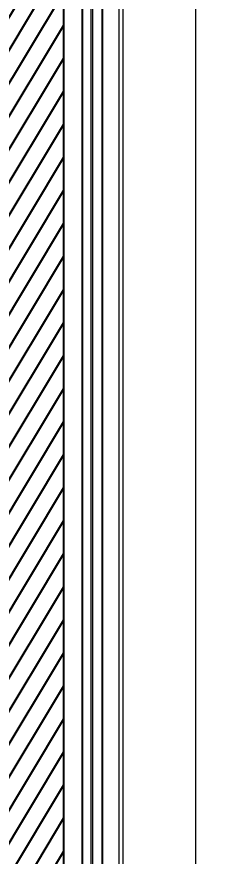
# Model space of a CAD drawing. Header units: inches. Extents: x 230831 to 416194, y 441295 to 526666.
# Drawn here: x 249163 to 249386, y 450628 to 451552 of the extents above; entities that cross this region are included whole.
import ezdxf

# ---------------------------------------------------------------- set-up
doc = ezdxf.new("R2010")
doc.units = ezdxf.units.IN
doc.header["$MEASUREMENT"] = 0
for name, color, linetype in [('A-DIMESNION-1', 7, 'Continuous'), ('CQ Plaster', 1, 'Continuous'), ('CQ section wall', 3, 'Continuous'), ('CQ SPOT DETAIL DIMENSION', 9, 'Continuous'), ('xref grd floor$2$CQ Wall hatch_CHB', 8, 'Continuous')]:
    doc.layers.add(name, color=color, linetype=linetype)
doc.layers.add('CQ gypsum 2', color=42, linetype='Continuous', lineweight=0)
doc.styles.get("Standard").update_dxf_attribs({"font": 'arial.ttf'})
doc.dimstyles.new('chester 25', dxfattribs={"dimscale": 0.25, "dimtxt": 150, "dimasz": 100, "dimexe": 10, "dimexo": 20, "dimgap": 80, "dimtad": 1, "dimdec": 0, "dimzin": 0, "dimdsep": 46, "dimtxsty": 'Standard', "dimblk": 'DOT', "dimcen": 50, "dimclrd": 1, "dimclre": 1, "dimclrt": 3, "dimadec": 0, "dimazin": 0, "dimtfac": 1, "dimtdec": 0, "dimtofl": 0, "dimtmove": 0, "dimatfit": 3, "dimfxl": 1, "dimtolj": 1, "dimtzin": 0, "dimlwd": -1, "dimarcsym": 0})

# ---------------------------------------------------------------- blocks, each defined once
blk = doc.blocks.new('section c and d')
at = {"layer": 'xref grd floor$2$CQ Wall hatch_CHB'}
h = blk.add_hatch(dxfattribs=at)
h.set_pattern_fill('ANSI31,_O', color=8, scale=150, angle=76.02857671701435)
h.set_pattern_definition([(121.0285767170143, (0, 0), (-16.06706840326394, -9.664978682068453), [])])
h.paths.add_polyline_path([(248608.1390208978, 453567.1762365347), (248808.1390208978, 453567.1762365347), (248808.1390208978, 449317.1762365347), (248608.1390208978, 449317.1762365347)])
h.paths.add_polyline_path([(245908.1390208977, 453567.1762365347), (246108.1390208977, 453567.1762365347), (246108.1390208977, 449317.1762365347), (245908.1390208977, 449317.1762365347)])
at = {"layer": 'CQ Plaster'}
blk.add_line((248588.1390208978, 453567.1762365347, 0.000308660553070675), (248588.1390208978, 449317.1762365347, 0.000308660553070675), dxfattribs=at)
at = {"layer": 'CQ section wall', "elevation": 0.000308660553070675}
blk.add_lwpolyline([(248608.1390208978, 453567.1762365347), (248808.1390208978, 453567.1762365347), (248808.1390208978, 449317.1762365347), (248608.1390208978, 449317.1762365347)], close=True, dxfattribs=at)
blk = doc.blocks.new('_Dot')
at = {"color": 0, "linetype": 'ByBlock', "lineweight": -2}
blk.add_line((-0.5, 0), (-1, 0), dxfattribs=at)
at = {"color": 0, "linetype": 'ByBlock', "const_width": 0.5}
blk.add_lwpolyline([(-0.25, 0, 1), (0.25, 0, 1)], format="xyb", close=True, dxfattribs=at)
blk = doc.blocks.new('*D249')
at = {"layer": 'A-DIMESNION-1', "color": 1, "lineweight": -2, "ltscale": 0.05, "transparency": 16777216}
for p, q in [((250120.0731120775, 452850.2377514791), (247327.9304539307, 452850.2377514791)), ((248951.8896663396, 449417.1762365349), (247327.9304539307, 449417.1762365349))]:
    blk.add_line(p, q, dxfattribs=at)
at = {"layer": 'A-DIMESNION-1', "color": 1, "ltscale": 0.05, "transparency": 16777216}
blk.add_line((247330.4304539307, 452825.2377514791), (247330.4304539307, 449442.1762365349), dxfattribs=at)
at = {"layer": 'Defpoints', "color": 0, "linetype": 'Continuous', "ltscale": 0.05, "transparency": 16777216}
for p in [(250125.0731120776, 452850.2377514791), (247330.4304539307, 449417.1762365348), (248956.8896663397, 449417.1762365349, -2.213903546725328e-07)]:
    blk.add_point(p, dxfattribs=at)
at = {"layer": 'A-DIMESNION-1', "color": 1, "linetype": 'Continuous', "ltscale": 0.05, "transparency": 16777216, "xscale": 25, "yscale": 25, "zscale": 25}
for p, rotation in [((247330.4304539307, 452850.2377514791), 90), ((247330.4304539307, 449417.1762365349), 270)]:
    blk.add_blockref('_Dot', p, dxfattribs=dict(at, rotation=rotation))
at = {"layer": 'A-DIMESNION-1', "color": 3, "linetype": 'Continuous', "ltscale": 0.05, "transparency": 16777216, "insert": (247291.2711769866, 451133.7069940071), "char_height": 37.5, "attachment_point": 5, "rotation": 90.00000000000001}
blk.add_mtext('\\A1;3433', dxfattribs=at)
blk = doc.blocks.new('*D247')
at = {"layer": 'A-DIMESNION-1', "color": 1, "lineweight": -2, "ltscale": 0.05, "transparency": 16777216}
for p, q in [((249784.9498596045, 452417.1762363841), (247505.7520059806, 452417.1762363841)), ((248989.954898788, 449413.1196784494), (247505.7520059806, 449413.1196784494))]:
    blk.add_line(p, q, dxfattribs=at)
at = {"layer": 'A-DIMESNION-1', "color": 1, "ltscale": 0.05, "transparency": 16777216}
blk.add_line((247508.2520059806, 452392.1762363841), (247508.2520059806, 449438.1196784494), dxfattribs=at)
at = {"layer": 'Defpoints', "color": 0, "linetype": 'Continuous', "ltscale": 0.05, "transparency": 16777216}
for p in [(249789.9498596045, 452417.1762363841, 0.00106121726016108), (247508.2520059806, 449413.1196784494), (248994.954898788, 449413.1196784494, 0.0013267015906484)]:
    blk.add_point(p, dxfattribs=at)
at = {"layer": 'A-DIMESNION-1', "color": 1, "linetype": 'Continuous', "ltscale": 0.05, "transparency": 16777216, "xscale": 25, "yscale": 25, "zscale": 25}
for p, rotation in [((247508.2520059806, 452417.1762363841), 90), ((247508.2520059806, 449413.1196784494), 270)]:
    blk.add_blockref('_Dot', p, dxfattribs=dict(at, rotation=rotation))
at = {"layer": 'A-DIMESNION-1', "color": 3, "linetype": 'Continuous', "ltscale": 0.05, "transparency": 16777216, "insert": (247469.0927290364, 450915.1479574168), "char_height": 37.5, "attachment_point": 5, "rotation": 90}
blk.add_mtext('\\A1;3004', dxfattribs=at)
blk = doc.blocks.new('wood panel sect')
at = {"lineweight": 0}
h = blk.add_hatch(dxfattribs=at)
h.set_pattern_fill('ANSI31', color=8, scale=40, angle=90)
h.set_pattern_definition([(135, (-8041.113550701819, 0), (-3.535533905932738, -3.535533905932737), [])])
edge = h.paths.add_edge_path()
edge.add_line((253474.2685750838, 452417.2204940189), (253519.2730817271, 452417.2204940189))
edge.add_line((253519.2730817271, 452417.2204940189), (253519.1307674757, 452337.2206206025))
edge.add_line((253519.1307674757, 452337.2206206025), (253511.2509602519, 452337.2480622056))
edge.add_arc((253505.0865088443, 452329.5582011942), 9.85567976005671, -73.03469801997358, 51.2831630191082, ccw=False)
edge.add_arc((253513.371429211, 452303.554843967), 17.43678458643318, 108.0720310162203, 126.9854782969444)
edge.add_arc((253511.8622040444, 452305.8066509015), 14.73085457306674, 127.5656644569737, 181.9807135198371)
edge.add_line((253497.1401508916, 452305.2975070903), (253491.1401872752, 452305.3184020965))
edge.add_line((253491.1401872752, 452305.3184020965), (253491.1332222732, 452303.3184142243))
edge.add_arc((253491.1154615177, 452298.2184451504), 5.099999999974172, -180.199533016543, 89.8004669831289, ccw=False)
edge.add_line((253486.0154924438, 452298.2362059058), (253484.0155045717, 452298.2431709078))
edge.add_line((253484.0155045717, 452298.2431709078), (253483.9942613153, 452292.1432078978))
edge.add_line((253483.9942613153, 452292.1432078978), (253473.9747932984, 452292.1781029112))
edge.add_line((253473.9747932984, 452292.1781029112), (253474.2685750838, 452417.2204940189))
edge = h.paths.add_edge_path()
edge.add_line((253514.1307734239, 449567.183652085), (253514.1307674757, 449572.1759395652))
edge.add_line((253514.1307674757, 449572.1759395652), (253519.1307674757, 449572.1759395652))
edge.add_line((253519.1307674757, 449572.1759395652), (253519.0951889128, 449572.1759395652))
edge.add_line((253519.0951889128, 449572.1759395652), (253519.1663460386, 449572.1759395652))
edge.add_line((253519.1663460386, 449572.1759395652), (253519.0596103501, 449647.030587278))
edge.add_line((253519.0596103501, 449647.030587278), (253511.2509602519, 449647.0031456748))
edge.add_arc((253505.0865088443, 449654.6930066863), 9.855679760020301, 308.7168369806278, 433.0346980202973)
edge.add_arc((253513.3714292122, 449680.6963639157), 17.43678458896146, 233.0145217044112, 251.9279689823662, ccw=False)
edge.add_arc((253511.8622040444, 449678.4445569791), 14.73085457324064, 178.0192864806311, 232.4343355432609, ccw=False)
edge.add_line((253497.1401508916, 449678.9537007902), (253491.1401872752, 449678.9328057839))
edge.add_line((253491.1401872752, 449678.9328057839), (253491.1332222732, 449680.9327936561))
edge.add_arc((253491.1154615177, 449686.0327627301), 5.099999999974274, 270.1995330171981, 540.1995330165441)
edge.add_line((253486.0154924438, 449686.0150019747), (253484.0155045717, 449686.0080369726))
edge.add_line((253484.0155045717, 449686.0080369726), (253483.9942613153, 449692.1079999827))
edge.add_line((253483.9942613153, 449692.1079999827), (253473.9747932984, 449692.0731049692))
edge.add_line((253473.9747932984, 449692.0731049692), (253474.2685750808, 449567.0307138616))
edge.add_line((253474.2685750808, 449567.0307138616), (253474.2685750838, 449567.1759395652))
edge.add_line((253474.2685750838, 449567.1759395652), (253514.1307674756, 449567.1759395651))
edge.add_arc((253519.1307675891, 449567.1759395655), 5.000000113475835, 179.9116210036657, 180.0000000046691, ccw=False)
at = {"layer": 'CQ SPOT DETAIL DIMENSION', "color": 8, "lineweight": 0}
for p, q in [((253514.7998743529, 449654.8305080064, 0.001326701590648391), (253514.7998743529, 452329.5582011942, 0.001326701590648391)), ((253519.1307674757, 449572.1759395652, 0.001326701590648391), (253519.1307674757, 452337.2206206025, 0.001326701590648391)), ((253496.9978366403, 449678.0729144877, 0.001326701590648391), (253496.9978366402, 452305.2975070903, 0.001326701590648391)), ((253474.1307674757, 449567.1764643327, 0.001326701590648391), (253474.1307674757, 452292.1781029112, 0.001326701590648391)), ((253483.8731903203, 449686.1455382927, 0.001326701590648391), (253483.8731903203, 452298.2431709078, 0.001326701590648391)), ((253485.8731472664, 449686.1525031871, 0.001326701590648391), (253485.8731472664, 452298.2184451504, 0.001326701590648391)), ((253496.0719364298, 449686.0591376958, 0.001326701590648391), (253496.0719364298, 452298.1073187955, 0.001326701590648391))]:
    blk.add_line(p, q, dxfattribs=at)

msp = doc.modelspace()

# ---------------------------------------------------------------- linework, layer by layer
at = {"layer": 'CQ gypsum 2'}
for points, elevation in [([(249279.874765334, 452417.2429401484), (250089.8069252091, 452417.2585712238), (250089.8069252091, 449567.1842798706), (249279.874765334, 449567.1686487952)], 0.001273733006771293), ([(249359.874771968, 452337.2002264383), (250009.806931843, 452337.2127696353), (250009.806931843, 449647.0635246391), (249359.874771968, 449647.0509814422)], 0.001326701590648391)]:
    msp.add_lwpolyline(points, close=True, dxfattribs=dict(at, elevation=elevation))

# ---------------------------------------------------------------- block references
at = {"layer": 'CQ section wall', "xscale": -1}
msp.add_blockref('section c and d', (497823.0939196858, 5.820766091346741e-11, 0.001018041037577725), dxfattribs=at)
at = {"layer": 'CQ SPOT DETAIL DIMENSION', "color": 2}
msp.add_blockref('wood panel sect', (-4239.175868684601, 0), dxfattribs=at)

# ---------------------------------------------------------------- dimensions: what is measured, and where the dimension line sits
at = {"layer": 'A-DIMESNION-1', "color": 64, "linetype": 'Continuous', "ltscale": 0.05}
for base, p1, p2, picture, middle in [((247330.4304539307, 449417.1762365348, 0.00102894731948937), (250125.0731120775, 452850.2377514791, 0.00102894731948937), (248956.8896663397, 449417.1762365348, 0.001028725929134697), '*D249', (247291.2711769866, 451133.7069940071, 0.00102894731948937)), ((247508.2520059806, 449413.1196784494), (249789.9498596045, 452417.1762363841, 0.00106121726016108), (248994.954898788, 449413.1196784494, 0.0013267015906484), '*D247', (247469.0927290364, 450915.1479574168))]:
    dim = msp.add_linear_dim(base=base, p1=p1, p2=p2, angle=90, dimstyle='chester 25', dxfattribs=at)
    dim.commit()
    dim.dimension.update_dxf_attribs({"geometry": picture, "text_midpoint": middle})

doc.saveas('drawing.dxf')
